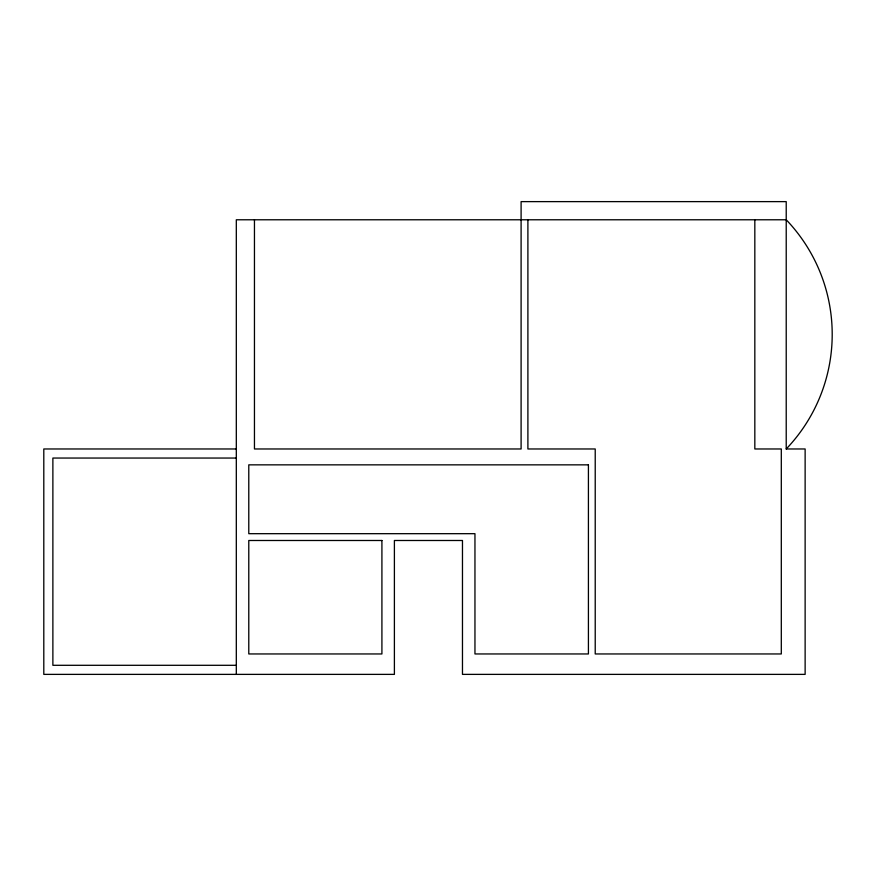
<?xml version="1.0" encoding="UTF-8"?>
<svg xmlns="http://www.w3.org/2000/svg" width="876" height="876" viewBox="0 0 876 876"><rect width="100%" height="100%" fill="white"/><g stroke="black" fill="none" stroke-linecap="round" stroke-linejoin="round"><path stroke-width="1.31" d="M236.312 448.972L43.8 448.972L43.8 674.378L394.397 674.378L394.397 540.492L462.473 540.492L462.473 674.378L805.132 674.378L805.132 448.972L786.221 448.972A165.794 165.794 0 0 0 786.221 219.777L236.312 219.777L236.312 674.378M236.312 458.049L52.878 458.049L52.878 665.3L236.312 665.3M786.221 448.972L786.221 201.622L521.1 201.622L521.1 448.972L254.456 448.972L254.456 219.777M754.827 219.777L754.827 448.972L781.304 448.972L781.304 653.956L595.22 653.956L595.22 448.972L527.899 448.972L527.899 219.777M588.42 464.849L248.784 464.849L248.784 533.681L474.956 533.681L474.956 653.956L588.42 653.956L588.42 464.849M381.914 540.492L248.784 540.492L248.784 653.956L381.914 653.956L381.914 540.492"/></g></svg>
